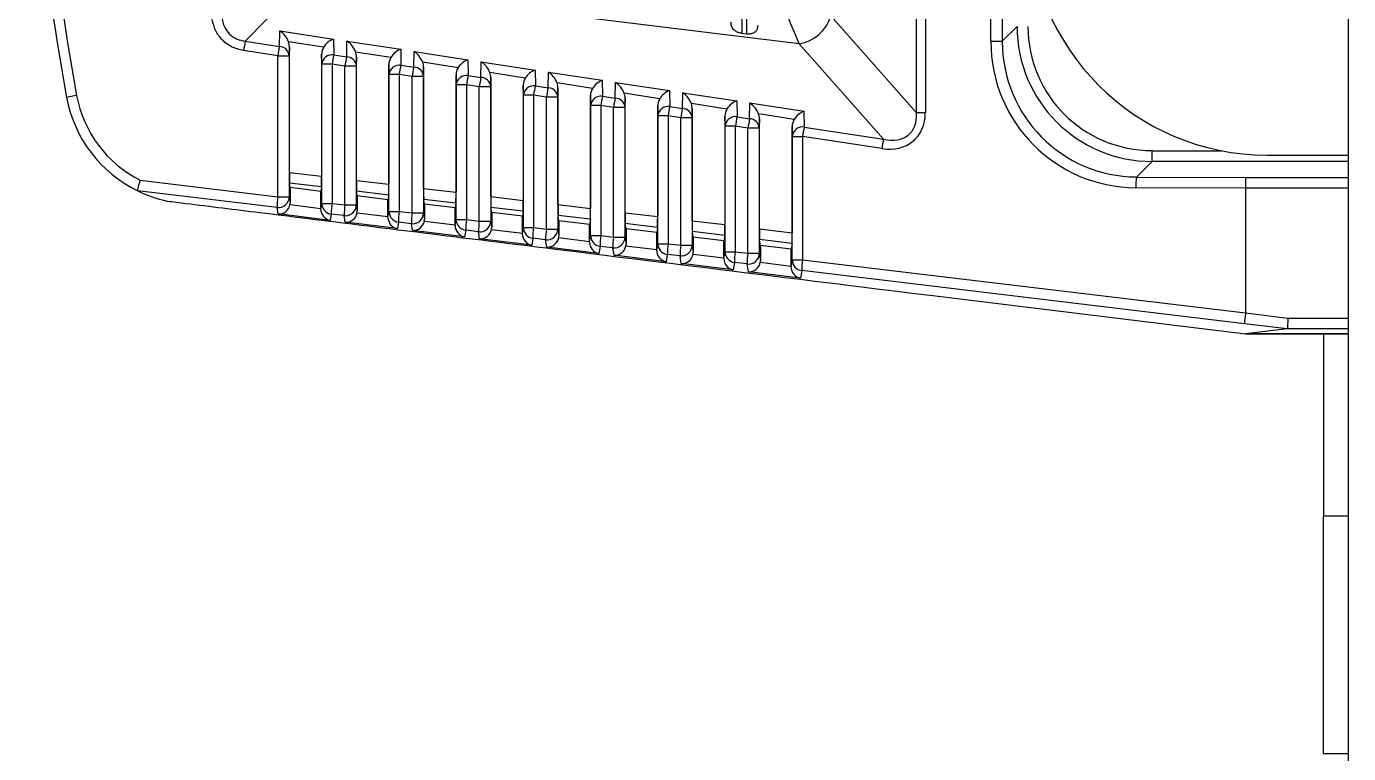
# Model space of a CAD drawing. Extents: x 8 to 113, y 0 to 87.
# Drawn here: x 43.921 to 45.141, y 35.807 to 36.477 of the extents above; entities that cross this region are included whole.
import ezdxf

# ---------------------------------------------------------------- set-up
doc = ezdxf.new("R2010")
doc.units = 0
doc.header["$MEASUREMENT"] = 0
doc.layers.add('OBJECT', color=7, linetype='CONTINUOUS')

msp = doc.modelspace()

# ---------------------------------------------------------------- linework, layer by layer
at = {"layer": 'OBJECT'}
for p, q in [((45.1411, 34.6187), (45.1411, 39.0187)), ((44.7423, 36.3977), (44.7423, 37.2396)), ((44.7505, 37.2396), (44.7505, 36.3977)), ((44.5811, 37.1663), (44.5811, 36.471)), ((44.5858, 36.4704), (44.5858, 37.1669)), ((44.811, 36.4637), (44.811, 37.1737)), ((44.8214, 37.1737), (44.8214, 36.4637)), ((44.1754, 36.5176), (44.1229, 36.4637)), ((44.6341, 36.4613), (44.1754, 36.5176)), ((44.6633, 36.4871), (44.7423, 36.3977)), ((44.1545, 36.4589), (44.1547, 36.4734)), ((44.1547, 36.4734), (44.2043, 36.4658)), ((44.5858, 36.4704), (44.5811, 36.471)), ((44.8214, 36.4637), (44.8352, 36.4774)), ((44.1229, 36.4637), (44.1545, 36.4589)), ((44.1952, 36.4583), (44.1628, 36.4633)), ((44.1636, 36.4587), (44.1635, 36.4503)), ((44.1636, 36.3428), (44.1636, 36.4587)), ((44.2043, 36.4658), (44.2045, 36.4512)), ((44.2165, 36.4494), (44.2167, 36.4639)), ((44.2167, 36.4639), (44.2664, 36.4563)), ((44.712, 36.3733), (44.6341, 36.4613)), ((44.811, 36.4637), (44.8214, 36.4637)), ((44.1529, 36.4503), (44.1213, 36.4551)), ((44.1529, 36.3202), (44.1529, 36.4503)), ((44.1529, 36.4503), (44.1635, 36.4503)), ((44.1635, 36.4503), (44.1635, 36.3202)), ((44.1935, 36.4426), (44.1934, 36.4517)), ((44.1934, 36.4517), (44.1934, 36.3392)), ((44.2045, 36.4512), (44.2165, 36.4494)), ((44.2572, 36.4488), (44.2247, 36.4538)), ((44.2256, 36.4492), (44.2254, 36.4408)), ((44.2256, 36.3354), (44.2256, 36.4492)), ((44.2664, 36.4563), (44.2666, 36.4417)), ((44.2785, 36.4398), (44.2787, 36.4544)), ((44.2787, 36.4544), (44.3284, 36.4467)), ((44.3284, 36.4467), (44.3286, 36.4321)), ((44.3404, 36.4303), (44.3407, 36.4449)), ((44.3407, 36.4449), (44.3904, 36.4372)), ((44.203, 36.4426), (44.1935, 36.4426)), ((44.1935, 36.3142), (44.1935, 36.4426)), ((44.2149, 36.4408), (44.203, 36.4426)), ((44.203, 36.4426), (44.203, 36.3142)), ((44.2254, 36.4408), (44.2149, 36.4408)), ((44.2149, 36.3128), (44.2149, 36.4408)), ((44.2254, 36.4408), (44.2254, 36.3128)), ((44.2555, 36.4331), (44.2554, 36.4422)), ((44.2554, 36.4422), (44.2554, 36.3318)), ((44.265, 36.4331), (44.2555, 36.4331)), ((44.2555, 36.3068), (44.2555, 36.4331)), ((44.2769, 36.4312), (44.265, 36.4331)), ((44.265, 36.4331), (44.265, 36.3068)), ((44.2666, 36.4417), (44.2785, 36.4398)), ((44.3193, 36.4393), (44.2867, 36.4443)), ((44.2875, 36.4397), (44.2874, 36.4312)), ((44.2875, 36.3279), (44.2875, 36.4397)), ((44.3175, 36.4236), (44.3174, 36.4327)), ((44.3174, 36.4327), (44.3174, 36.3244)), ((44.3813, 36.4298), (44.3487, 36.4348)), ((44.3904, 36.4372), (44.3906, 36.4226)), ((44.4024, 36.4208), (44.4026, 36.4353)), ((44.4026, 36.4353), (44.4524, 36.4277)), ((44.2874, 36.4312), (44.2769, 36.4312)), ((44.2769, 36.3054), (44.2769, 36.4312)), ((44.2874, 36.4312), (44.2874, 36.3054)), ((44.327, 36.4236), (44.3175, 36.4236)), ((44.3175, 36.2993), (44.3175, 36.4236)), ((44.3389, 36.4217), (44.327, 36.4236)), ((44.327, 36.4236), (44.327, 36.2993)), ((44.3286, 36.4321), (44.3404, 36.4303)), ((44.3494, 36.4217), (44.3389, 36.4217)), ((44.3389, 36.2979), (44.3389, 36.4217)), ((44.3495, 36.4302), (44.3494, 36.4217)), ((44.3494, 36.4217), (44.3494, 36.2979)), ((44.3495, 36.3205), (44.3495, 36.4302)), ((44.3796, 36.414), (44.3794, 36.4231)), ((44.3794, 36.4231), (44.3794, 36.3169)), ((44.3906, 36.4226), (44.4024, 36.4208)), ((44.4433, 36.4203), (44.4107, 36.4253)), ((44.4115, 36.4207), (44.4113, 36.4122)), ((44.4115, 36.3131), (44.4115, 36.4207)), ((44.4524, 36.4277), (44.4527, 36.4131)), ((44.4644, 36.4113), (44.4646, 36.4258)), ((44.4646, 36.4258), (44.5145, 36.4182)), ((44.389, 36.414), (44.3796, 36.414)), ((44.3796, 36.2919), (44.3796, 36.414)), ((44.4008, 36.4122), (44.389, 36.414)), ((44.389, 36.414), (44.389, 36.2919)), ((44.4113, 36.4122), (44.4008, 36.4122)), ((44.4008, 36.2905), (44.4008, 36.4122)), ((44.4113, 36.4122), (44.4113, 36.2905)), ((44.4416, 36.4045), (44.4415, 36.4136)), ((44.4415, 36.4136), (44.4415, 36.3095)), ((44.4527, 36.4131), (44.4644, 36.4113)), ((44.5053, 36.4107), (44.4726, 36.4158)), ((44.4734, 36.4112), (44.4733, 36.4027)), ((44.4734, 36.3056), (44.4734, 36.4112)), ((44.5145, 36.4182), (44.5147, 36.4036)), ((44.5263, 36.4018), (44.5266, 36.4163)), ((44.5266, 36.4163), (44.5765, 36.4087)), ((44.5765, 36.4087), (44.5767, 36.3941)), ((44.4511, 36.4045), (44.4416, 36.4045)), ((44.4416, 36.2845), (44.4416, 36.4045)), ((44.4628, 36.4027), (44.4511, 36.4045)), ((44.4511, 36.4045), (44.4511, 36.2845)), ((44.4733, 36.4027), (44.4628, 36.4027)), ((44.4628, 36.283), (44.4628, 36.4027)), ((44.4733, 36.4027), (44.4733, 36.283)), ((44.5036, 36.395), (44.5035, 36.4041)), ((44.5035, 36.4041), (44.5035, 36.302)), ((44.5147, 36.4036), (44.5263, 36.4018)), ((44.5674, 36.4012), (44.5346, 36.4062)), ((44.5354, 36.4017), (44.5353, 36.3932)), ((44.5354, 36.2982), (44.5354, 36.4017)), ((44.5883, 36.3923), (44.5885, 36.4068)), ((44.5885, 36.4068), (44.6385, 36.3991)), ((44.6294, 36.3917), (44.5966, 36.3967)), ((44.6385, 36.3991), (44.6387, 36.3845)), ((44.7505, 36.3977), (44.7423, 36.3977)), ((44.5131, 36.395), (44.5036, 36.395)), ((44.5036, 36.277), (44.5036, 36.395)), ((44.5248, 36.3932), (44.5131, 36.395)), ((44.5131, 36.395), (44.5131, 36.277)), ((44.5353, 36.3932), (44.5248, 36.3932)), ((44.5248, 36.2756), (44.5248, 36.3932)), ((44.5353, 36.3932), (44.5353, 36.2756)), ((44.5657, 36.3855), (44.5655, 36.3946)), ((44.5655, 36.3946), (44.5655, 36.2946)), ((44.5751, 36.3855), (44.5657, 36.3855)), ((44.5657, 36.2696), (44.5657, 36.3855)), ((44.5867, 36.3837), (44.5751, 36.3855)), ((44.5751, 36.3855), (44.5751, 36.2696)), ((44.5767, 36.3941), (44.5883, 36.3923)), ((44.5973, 36.3837), (44.5867, 36.3837)), ((44.5867, 36.2682), (44.5867, 36.3837)), ((44.5974, 36.3921), (44.5973, 36.3837)), ((44.5973, 36.3837), (44.5973, 36.2682)), ((44.5974, 36.2908), (44.5974, 36.3921)), ((44.6277, 36.3759), (44.6276, 36.3851)), ((44.6276, 36.3851), (44.6276, 36.2871)), ((44.6387, 36.3845), (44.712, 36.3733)), ((44.6277, 36.3759), (44.6372, 36.3759)), ((44.6277, 36.2621), (44.6277, 36.3759)), ((44.6372, 36.3759), (44.6372, 36.2621)), ((44.7104, 36.3647), (44.6372, 36.3759)), ((44.9597, 36.3529), (44.9597, 36.3628)), ((44.9597, 36.3628), (45.0234, 36.3628)), ((44.9597, 36.3529), (44.9454, 36.3385)), ((45.1411, 36.3529), (44.9597, 36.3529)), ((45.066, 36.3587), (45.1411, 36.3587)), ((44.026, 36.3355), (44.1529, 36.3202)), ((44.1636, 36.3428), (44.1934, 36.3392)), ((44.2256, 36.3354), (44.2554, 36.3318)), ((44.9454, 36.3385), (45.0462, 36.3381)), ((45.0462, 36.3381), (45.1411, 36.3381)), ((44.0236, 36.3258), (44.0236, 36.3257)), ((44.1522, 36.3103), (44.0236, 36.3258)), ((44.1643, 36.3287), (44.1637, 36.3328)), ((44.1933, 36.3293), (44.1637, 36.3328)), ((44.1643, 36.3287), (44.1643, 36.3148)), ((44.1926, 36.3252), (44.1643, 36.3287)), ((44.1933, 36.3293), (44.1926, 36.3252)), ((44.1926, 36.3096), (44.1926, 36.3252)), ((44.2263, 36.3211), (44.2256, 36.3254)), ((44.2553, 36.3218), (44.2256, 36.3254)), ((44.2875, 36.3279), (44.3174, 36.3244)), ((45.046, 36.3281), (44.9448, 36.3286)), ((45.046, 36.3281), (45.046, 36.2131)), ((45.046, 36.3281), (45.046, 36.3281)), ((45.1411, 36.3281), (45.046, 36.3281)), ((44.1532, 36.3044), (44.1522, 36.3103)), ((44.1529, 36.3202), (44.1635, 36.3202)), ((44.1635, 36.3202), (44.1643, 36.3148)), ((44.1642, 36.3131), (44.1926, 36.3096)), ((44.1926, 36.3089), (44.1935, 36.3142)), ((44.1935, 36.3142), (44.203, 36.3142)), ((44.203, 36.3142), (44.2149, 36.3128)), ((44.2149, 36.3128), (44.2254, 36.3128)), ((44.2254, 36.3128), (44.2263, 36.3072)), ((44.2263, 36.3211), (44.2263, 36.3072)), ((44.2546, 36.3176), (44.2263, 36.3211)), ((44.2553, 36.3218), (44.2546, 36.3176)), ((44.2546, 36.302), (44.2546, 36.3176)), ((44.2883, 36.3135), (44.2876, 36.3179)), ((44.3173, 36.3144), (44.2876, 36.3179)), ((44.2883, 36.3135), (44.2883, 36.2996)), ((44.3166, 36.31), (44.2883, 36.3135)), ((44.3173, 36.3144), (44.3166, 36.31)), ((44.3495, 36.3205), (44.3794, 36.3169)), ((44.3503, 36.3059), (44.3496, 36.3105)), ((44.3794, 36.3069), (44.3496, 36.3105)), ((44.4115, 36.3131), (44.4415, 36.3095)), ((44.2013, 36.2985), (44.1532, 36.3044)), ((44.2023, 36.3043), (44.2013, 36.2985)), ((44.2142, 36.3029), (44.2023, 36.3043)), ((44.2152, 36.2968), (44.2142, 36.3029)), ((44.2262, 36.3055), (44.2546, 36.302)), ((44.2546, 36.3013), (44.2555, 36.3068)), ((44.2555, 36.3068), (44.265, 36.3068)), ((44.265, 36.3068), (44.2769, 36.3054)), ((44.2769, 36.3054), (44.2874, 36.3054)), ((44.2874, 36.3054), (44.2883, 36.2996)), ((44.3166, 36.2944), (44.3166, 36.31)), ((44.3166, 36.2937), (44.3175, 36.2993)), ((44.3175, 36.2993), (44.327, 36.2993)), ((44.327, 36.2993), (44.3389, 36.2979)), ((44.3503, 36.3059), (44.3503, 36.292)), ((44.3786, 36.3024), (44.3503, 36.3059)), ((44.3794, 36.3069), (44.3786, 36.3024)), ((44.3786, 36.2868), (44.3786, 36.3024)), ((44.4123, 36.2982), (44.4116, 36.3031)), ((44.4414, 36.2995), (44.4116, 36.3031)), ((44.4123, 36.2982), (44.4123, 36.2844)), ((44.4406, 36.2948), (44.4123, 36.2982)), ((44.4414, 36.2995), (44.4406, 36.2948)), ((44.4734, 36.3056), (44.5035, 36.302)), ((44.5354, 36.2982), (44.5655, 36.2946)), ((44.2633, 36.2909), (44.2152, 36.2968)), ((44.2643, 36.2969), (44.2633, 36.2909)), ((44.2762, 36.2954), (44.2643, 36.2969)), ((44.2772, 36.2891), (44.2762, 36.2954)), ((44.3253, 36.2832), (44.2772, 36.2891)), ((44.2882, 36.2979), (44.3166, 36.2944)), ((44.3263, 36.2894), (44.3253, 36.2832)), ((44.3382, 36.288), (44.3263, 36.2894)), ((44.3392, 36.2815), (44.3382, 36.288)), ((44.3389, 36.2979), (44.3494, 36.2979)), ((44.3494, 36.2979), (44.3503, 36.292)), ((44.3502, 36.2902), (44.3786, 36.2868)), ((44.3786, 36.2861), (44.3796, 36.2919)), ((44.3796, 36.2919), (44.389, 36.2919)), ((44.389, 36.2919), (44.4008, 36.2905)), ((44.4008, 36.2905), (44.4113, 36.2905)), ((44.4113, 36.2905), (44.4123, 36.2844)), ((44.4406, 36.2791), (44.4406, 36.2948)), ((44.4743, 36.2906), (44.4735, 36.2956)), ((44.5034, 36.292), (44.4735, 36.2956)), ((44.4743, 36.2906), (44.4743, 36.2768)), ((44.5026, 36.2872), (44.4743, 36.2906)), ((44.5034, 36.292), (44.5026, 36.2872)), ((44.5026, 36.2715), (44.5026, 36.2872)), ((44.5363, 36.283), (44.5355, 36.2882)), ((44.5654, 36.2846), (44.5355, 36.2882)), ((44.5974, 36.2908), (44.6276, 36.2871)), ((44.3873, 36.2756), (44.3392, 36.2815)), ((44.3884, 36.282), (44.3873, 36.2756)), ((44.4001, 36.2806), (44.3884, 36.282)), ((44.4012, 36.2739), (44.4001, 36.2806)), ((44.4493, 36.268), (44.4012, 36.2739)), ((44.4122, 36.2826), (44.4406, 36.2791)), ((44.4406, 36.2784), (44.4416, 36.2845)), ((44.4416, 36.2845), (44.4511, 36.2845)), ((44.4504, 36.2745), (44.4493, 36.268)), ((44.4621, 36.2731), (44.4504, 36.2745)), ((44.4511, 36.2845), (44.4628, 36.283)), ((44.4628, 36.283), (44.4733, 36.283)), ((44.4733, 36.283), (44.4743, 36.2768)), ((44.4742, 36.275), (44.5026, 36.2715)), ((44.5026, 36.2708), (44.5036, 36.277)), ((44.5036, 36.277), (44.5131, 36.277)), ((44.5131, 36.277), (44.5248, 36.2756)), ((44.5248, 36.2756), (44.5353, 36.2756)), ((44.5353, 36.2756), (44.5363, 36.2691)), ((44.5363, 36.283), (44.5363, 36.2691)), ((44.5646, 36.2795), (44.5363, 36.283)), ((44.5654, 36.2846), (44.5646, 36.2795)), ((44.5646, 36.2639), (44.5646, 36.2795)), ((44.5983, 36.2754), (44.5975, 36.2808)), ((44.6275, 36.2772), (44.5975, 36.2808)), ((44.5983, 36.2754), (44.5983, 36.2615)), ((44.6266, 36.2719), (44.5983, 36.2754)), ((44.6275, 36.2772), (44.6266, 36.2719)), ((44.4632, 36.2663), (44.4621, 36.2731)), ((44.5113, 36.2604), (44.4632, 36.2663)), ((44.5124, 36.2671), (44.5113, 36.2604)), ((44.5241, 36.2657), (44.5124, 36.2671)), ((44.5252, 36.2587), (44.5241, 36.2657)), ((44.5362, 36.2674), (44.5646, 36.2639)), ((44.5646, 36.2632), (44.5657, 36.2696)), ((44.5657, 36.2696), (44.5751, 36.2696)), ((44.5751, 36.2696), (44.5867, 36.2682)), ((44.5867, 36.2682), (44.5973, 36.2682)), ((44.5973, 36.2682), (44.5983, 36.2615)), ((44.6266, 36.2563), (44.6266, 36.2719)), ((44.6266, 36.2556), (44.6277, 36.2621)), ((44.6277, 36.2621), (44.6372, 36.2621)), ((44.6372, 36.2621), (45.046, 36.2131)), ((44.5733, 36.2528), (44.5252, 36.2587)), ((44.5744, 36.2597), (44.5733, 36.2528)), ((44.586, 36.2583), (44.5744, 36.2597)), ((44.5872, 36.2511), (44.586, 36.2583)), ((44.6353, 36.2452), (44.5872, 36.2511)), ((44.5982, 36.2598), (44.6266, 36.2563)), ((44.6365, 36.2522), (44.6353, 36.2452)), ((45.045, 36.2032), (44.6365, 36.2522)), ((44.7573, 36.2291), (45.0459, 36.1937)), ((45.046, 36.2131), (45.0851, 36.2083)), ((45.0845, 36.1983), (45.045, 36.2032)), ((45.0851, 36.2083), (45.1411, 36.2083)), ((45.046, 36.1937), (45.0459, 36.1937)), ((45.1411, 36.1937), (45.046, 36.1937)), ((45.0845, 36.1983), (45.0463, 36.1937)), ((45.0463, 36.1937), (45.1411, 36.1937)), ((45.1411, 36.1983), (45.0845, 36.1983)), ((45.118, 36.1937), (45.118, 36.026)), ((45.118, 35.8067), (45.118, 36.026)), ((45.118, 36.026), (45.1411, 36.026)), ((45.118, 35.8067), (45.1411, 35.8067))]:
    msp.add_line(p, q, dxfattribs=at)
at = {"layer": 'OBJECT', "flags": 128}
for points in [[(44.6341, 36.4613), (44.6309, 36.4691), (44.6268, 36.479), (44.622, 36.4905), (44.6168, 36.5032), (44.6113, 36.5164)], [(45.0851, 36.2083), (45.085, 36.2064), (45.0849, 36.2046), (45.0848, 36.2029), (45.0847, 36.2014), (45.0846, 36.2002), (45.0846, 36.1992), (45.0845, 36.1986), (45.0845, 36.1983)]]:
    msp.add_lwpolyline(points, dxfattribs=at)
at = {"layer": 'OBJECT'}
for centre, radius, start, end in [((46.171, 36.8187), 2.25, 169.5863, 190.4137), ((46.1704, 36.8187), 2.24, 169.5863, 190.4137), ((45.066, 36.5787), 0.22, 180, 270), ((44.6275, 36.4981), 0.0374, 280.1848, 342.8154), ((44.2337, 36.4389), 0.1135, 167.3627, 171.7741), ((44.2653, 36.434), 0.1136, 167.3633, 171.7735), ((44.1542, 36.4496), 0.00928, 4.194, 88.0823), ((44.2031, 36.4417), 0.0096, 81.0487, 174.6845), ((44.3153, 36.4263), 0.1135, 167.3627, 171.7741), ((44.3272, 36.4245), 0.1135, 167.362, 171.7748), ((44.2162, 36.4401), 0.00928, 4.1901, 88.0862), ((44.2651, 36.4322), 0.0096, 81.0478, 174.6853), ((44.3773, 36.4168), 0.1135, 167.3592, 171.7738), ((44.3893, 36.415), 0.1136, 167.3618, 171.7712), ((44.2782, 36.4306), 0.00928, 4.194, 88.0823), ((44.3271, 36.4227), 0.0096, 81.0487, 174.6845), ((44.4394, 36.4073), 0.1135, 167.362, 171.7748), ((44.4509, 36.4055), 0.1132, 167.355, 171.778), ((44.3401, 36.4211), 0.00928, 4.1941, 88.0823), ((44.3891, 36.4131), 0.0096, 81.0471, 174.6861), ((44.5013, 36.3978), 0.1135, 167.3592, 171.7738), ((44.5132, 36.396), 0.1136, 167.3633, 171.7735), ((44.4021, 36.4115), 0.00928, 4.194, 88.0823), ((44.0093, 36.1728), 0.2446, 99.8788, 102.1), ((44.0761, 36.4337), 0.12, 190.4137, 244.0782), ((44.0755, 36.4337), 0.11, 190.4137, 243.2137), ((44.4512, 36.4036), 0.0096, 81.0468, 174.6863), ((44.5634, 36.3883), 0.1135, 167.362, 171.7748), ((44.5754, 36.3864), 0.1138, 167.3653, 171.7677), ((44.4641, 36.402), 0.00928, 4.1901, 88.0862), ((44.5132, 36.3941), 0.0096, 81.0471, 174.6861), ((44.6255, 36.3787), 0.1136, 167.3618, 171.7712), ((44.6371, 36.377), 0.1135, 167.3592, 171.7738), ((44.526, 36.3925), 0.00928, 4.1961, 88.0803), ((44.5752, 36.3846), 0.0096, 81.0458, 174.6873), ((44.6875, 36.3692), 0.1135, 167.362, 171.7748), ((44.6989, 36.3675), 0.1133, 167.3557, 171.7773), ((44.588, 36.383), 0.00928, 4.1921, 88.0824), ((44.6373, 36.3751), 0.0096, 81.0471, 174.6861), ((44.7496, 36.3597), 0.1136, 167.3618, 171.7712), ((44.823, 36.3484), 0.1138, 167.3659, 171.7671), ((45.0026, 36.3305), 0.0579, 172.0234, 181.9156), ((44.0761, 36.4337), 0.12, 244.0782, 257.8929), ((44.1535, 36.3202), 0.01, 263.0107, 359.9237), ((44.206, 36.3116), 0.0538, 170.7162, 181.3208), ((44.2035, 36.3142), 0.01, 180.0623, 263.0254), ((44.256, 36.3056), 0.0537, 170.715, 181.3215), ((44.2154, 36.3128), 0.01, 263.008, 359.923), ((44.2679, 36.3041), 0.0537, 170.7053, 181.3313), ((44.2655, 36.3068), 0.01, 180.0614, 263.0263), ((44.318, 36.2981), 0.0537, 170.7121, 181.3278), ((44.2774, 36.3054), 0.01, 263.0095, 359.9215), ((44.3299, 36.2967), 0.0537, 170.7112, 181.3287), ((44.3275, 36.2994), 0.01, 180.0657, 263.022), ((44.3801, 36.2907), 0.0537, 170.715, 181.3215), ((44.3919, 36.2893), 0.0537, 170.7125, 181.3279), ((44.3394, 36.2979), 0.01, 263.0136, 359.9208), ((44.3896, 36.2919), 0.01, 180.0614, 263.0263), ((44.442, 36.2832), 0.0537, 170.7121, 181.3278), ((44.4013, 36.2905), 0.01, 263.0107, 359.9237), ((44.4539, 36.2818), 0.0538, 170.7162, 181.3208), ((44.4516, 36.2845), 0.01, 180.0623, 263.022), ((44.5041, 36.2758), 0.0538, 170.7162, 181.3208), ((44.4633, 36.2831), 0.01, 263.008, 359.923), ((44.5158, 36.2744), 0.0537, 170.7112, 181.3287), ((44.5136, 36.277), 0.01, 180.0614, 263.0263), ((44.5661, 36.2683), 0.0537, 170.7112, 181.3287), ((44.5253, 36.2756), 0.01, 263.0095, 359.9215), ((44.5778, 36.2669), 0.0537, 170.7112, 181.3287), ((44.5757, 36.2696), 0.01, 180.0623, 263.022), ((44.6282, 36.2609), 0.0538, 170.7162, 181.3208), ((44.5873, 36.2682), 0.01, 263.0107, 359.9237), ((44.6398, 36.2595), 0.0538, 170.7162, 181.3208), ((44.6377, 36.2621), 0.01, 180.0614, 263.0263), ((44.6902, 36.2535), 0.0537, 170.7112, 181.3287)]:
    msp.add_arc(centre, radius, start, end, dxfattribs=at)
for centre, major_axis, ratio, start_param, end_param in [((44.1537, 36.4648), (-0.00828, 0.00979), 0.557988, 4.134811, 5.189222), ((44.9606, 36.4783), (0.089, 0.089), 0.993631, 2.359993, 3.923193), ((44.9606, 36.4783), (-0.0819, -0.0819), 0.992433, 5.501585, 7.064785), ((44.1536, 36.459), (-0.0009, 0.0115), 0.862782, 4.62558, 5.031841), ((44.2034, 36.4514), (-0.0012, 0.0115), 0.861198, 0.832372, 1.450105), ((44.2033, 36.4572), (0.00883, 0.00769), 0.591833, 0.988251, 2.042663), ((44.2157, 36.4553), (-0.00828, 0.00979), 0.557988, 4.134811, 5.189222), ((44.9458, 36.4641), (0.0387, 0.1299), 0.994537, 1.861849, 3.425049), ((44.9464, 36.4641), (0.0407, 0.1188), 0.993756, 1.902233, 3.465433), ((44.2156, 36.4495), (-0.0009, 0.0115), 0.862782, 4.62558, 5.031841), ((44.2654, 36.4418), (-0.0012, 0.0115), 0.861198, 0.832372, 1.450105), ((44.2653, 36.4477), (0.00883, 0.00769), 0.591833, 0.988251, 2.042663), ((44.2776, 36.4458), (-0.00828, 0.00979), 0.557988, 4.134811, 5.189222), ((44.3273, 36.4381), (0.00883, 0.00769), 0.591833, 0.988251, 2.042663), ((44.3396, 36.4363), (-0.00828, 0.00979), 0.557988, 4.134811, 5.189222), ((44.2775, 36.44), (-0.0009, 0.0115), 0.862782, 4.62558, 5.031841), ((44.3274, 36.4323), (-0.0012, 0.0115), 0.861198, 0.832372, 1.450105), ((44.3395, 36.4305), (-0.0009, 0.0115), 0.862782, 4.62558, 5.031841), ((44.3894, 36.4286), (0.00883, 0.00769), 0.591833, 0.988251, 2.042663), ((44.4016, 36.4268), (-0.00828, 0.00979), 0.557988, 4.134811, 5.189222), ((44.3894, 36.4228), (-0.0012, 0.0115), 0.861198, 0.832372, 1.450105), ((44.4015, 36.4209), (-0.0009, 0.0115), 0.862782, 4.62558, 5.031841), ((44.4515, 36.4133), (-0.0012, 0.0115), 0.861198, 0.832372, 1.450105), ((44.4514, 36.4191), (0.00883, 0.00769), 0.591833, 0.988251, 2.042663), ((44.4635, 36.4172), (-0.00828, 0.00979), 0.557988, 4.134811, 5.189222), ((44.4635, 36.4114), (-0.0009, 0.0115), 0.862782, 4.62558, 5.031841), ((44.5135, 36.4037), (-0.0012, 0.0115), 0.861198, 0.832372, 1.450105), ((44.5134, 36.4096), (0.00883, 0.00769), 0.591833, 0.988251, 2.042663), ((44.5255, 36.4077), (-0.00828, 0.00979), 0.557988, 4.134811, 5.189222), ((44.5754, 36.4001), (0.00883, 0.00769), 0.591833, 0.988251, 2.042663), ((44.5254, 36.4019), (-0.0009, 0.0115), 0.862782, 4.62558, 5.031841), ((44.5755, 36.3942), (-0.0012, 0.0115), 0.861198, 0.832372, 1.450105), ((44.5875, 36.3982), (-0.00828, 0.00979), 0.557988, 4.134811, 5.189222), ((44.5874, 36.3924), (-0.0009, 0.0115), 0.862782, 4.62558, 5.031841), ((44.6375, 36.3905), (0.00883, 0.00769), 0.591833, 0.988251, 2.042663), ((44.7028, 36.4124), (-0.0379, 0.0395), 0.729911, 2.380192, 3.791718), ((44.7034, 36.4124), (-0.0324, 0.0343), 0.634863, 2.385346, 3.796872), ((44.6376, 36.3847), (-0.0012, 0.0115), 0.861198, 0.832372, 1.450105), ((44.1637, 36.3429), (0, 0.0101), 0.008673, 1.576038, 3.088121), ((44.1933, 36.3393), (0, 0.0101), 0.00868, 3.192982, 4.705065), ((44.2256, 36.3354), (0, 0.0101), 0.008673, 1.576038, 3.088121), ((45.0462, 36.3281), (0.00002, 0.01), 0.026383, 0.087327, 1.570857), ((44.2553, 36.3319), (0, 0.0101), 0.00868, 3.192982, 4.705065), ((44.2876, 36.328), (0, 0.0101), 0.008673, 1.576038, 3.088121), ((44.3173, 36.3244), (0, 0.0101), 0.00868, 3.192982, 4.705065), ((44.1544, 36.3143), (0.00707, 0.00734), 0.946913, 3.811986, 5.330422), ((44.1543, 36.3148), (0.0016, -0.00989), 0.998514, 1.236067, 1.409966), ((44.3496, 36.3206), (0, 0.0101), 0.008673, 1.576038, 3.088121), ((44.3794, 36.317), (0, 0.0101), 0.00868, 3.192982, 4.705065), ((44.4116, 36.3131), (0, 0.0101), 0.008673, 1.576038, 3.088121), ((44.1925, 36.3096), (0, 0.0101), 0.008662, 4.641225, 4.711325), ((44.2025, 36.3084), (-0.00613, 0.00821), 0.948914, 0.904125, 2.352461), ((44.2164, 36.3067), (0.00707, 0.00734), 0.946913, 3.811986, 5.330422), ((44.2163, 36.3072), (0.0016, -0.00989), 0.998514, 1.236067, 1.409966), ((44.2545, 36.302), (0, 0.0101), 0.008662, 4.641225, 4.711325), ((44.2645, 36.3008), (-0.00613, 0.00821), 0.948914, 0.904125, 2.352461), ((44.2783, 36.2996), (0.0016, -0.00989), 0.998514, 1.236067, 1.409966), ((44.4414, 36.3095), (0, 0.0101), 0.00868, 3.192982, 4.705065), ((44.4735, 36.3057), (0, 0.0101), 0.008673, 1.576038, 3.088121), ((44.5034, 36.3021), (0, 0.0101), 0.00868, 3.192982, 4.705065), ((44.5355, 36.2983), (0, 0.0101), 0.008673, 1.576038, 3.088121), ((44.2784, 36.2991), (0.00707, 0.00734), 0.946913, 3.811986, 5.330422), ((44.3165, 36.2944), (0, 0.0101), 0.008662, 4.641225, 4.711325), ((44.3265, 36.2932), (-0.00613, 0.00821), 0.948914, 0.904125, 2.352461), ((44.3404, 36.2914), (0.00707, 0.00734), 0.946913, 3.811986, 5.330422), ((44.3403, 36.292), (0.0016, -0.00989), 0.998514, 1.236067, 1.409966), ((44.3785, 36.2868), (0, 0.0101), 0.008662, 4.641225, 4.711325), ((44.3885, 36.2855), (-0.00613, 0.00821), 0.948914, 0.904125, 2.352461), ((44.5654, 36.2947), (0, 0.0101), 0.00868, 3.192982, 4.705065), ((44.5975, 36.2908), (0, 0.0101), 0.008673, 1.576038, 3.088121), ((44.6275, 36.2872), (0, 0.0101), 0.00868, 3.192982, 4.705065), ((44.4024, 36.2838), (0.00707, 0.00734), 0.946913, 3.811986, 5.330422), ((44.4023, 36.2844), (0.0016, -0.00989), 0.998514, 1.236067, 1.409966), ((44.4405, 36.2792), (0, 0.0101), 0.008662, 4.641225, 4.711325), ((44.4505, 36.2779), (-0.00613, 0.00821), 0.948914, 0.904125, 2.352461), ((44.4644, 36.2762), (0.00707, 0.00734), 0.946913, 3.811986, 5.330422), ((44.4643, 36.2768), (0.0016, -0.00989), 0.998514, 1.236067, 1.409966), ((44.5025, 36.2715), (0, 0.0101), 0.008662, 4.641225, 4.711325), ((44.5125, 36.2703), (-0.00613, 0.00821), 0.948914, 0.904125, 2.352461), ((44.5264, 36.2686), (0.00707, 0.00734), 0.946913, 3.811986, 5.330422), ((44.5263, 36.2691), (0.0016, -0.00989), 0.998514, 1.236067, 1.409966), ((44.5645, 36.2639), (0, 0.0101), 0.008662, 4.641225, 4.711325), ((44.5745, 36.2627), (-0.00613, 0.00821), 0.948914, 0.904125, 2.352461), ((44.5883, 36.2615), (0.0016, -0.00989), 0.998514, 1.236067, 1.409966), ((44.5884, 36.261), (0.00707, 0.00734), 0.946913, 3.811986, 5.330422), ((44.6265, 36.2563), (0, 0.0101), 0.008662, 4.641225, 4.711325), ((44.6365, 36.2551), (-0.00613, 0.00821), 0.948914, 0.904125, 2.352461), ((45.0462, 36.2131), (0.00121, 0.00993), 0.026195, 1.577115, 3.089197), ((44.8566, 36.2364), (0.1894, -0.0233), 0.052407, 0.000098, 0.006453), ((44.068, 36.3137), (0.9787, -0.1198), 0.00637, 6.244304, 6.257393), ((45.003, 36.2083), (0.0816, -0.01), 0.00637, 6.257393, 6.283573)]:
    msp.add_ellipse(centre, major_axis=major_axis, ratio=ratio, start_param=start_param, end_param=end_param, dxfattribs=at)
for points, knots in [([(44.1213, 36.4551), (44.1175, 36.4561), (44.1099, 36.4579), (44.1006, 36.4653), (44.0945, 36.4746), (44.0929, 36.4816), (44.0921, 36.4848)], [0, 0, 0, 0, 0.2618794, 0.5244054, 0.7764165, 1, 1, 1, 1]), ([(44.1012, 36.4862), (44.1018, 36.4829), (44.103, 36.477), (44.1082, 36.47), (44.1148, 36.4653), (44.1202, 36.4643), (44.1229, 36.4637)], [0, 0, 0, 0, 0.2953363, 0.5247161, 0.7544597, 1, 1, 1, 1]), ([(44.5811, 36.471), (44.5801, 36.4712), (44.5781, 36.4716), (44.5754, 36.4729), (44.573, 36.475), (44.5714, 36.4778), (44.5712, 36.4802), (44.5711, 36.4813)], [0, 0, 0, 0, 0.161017, 0.321397, 0.497913, 0.763003, 1, 1, 1, 1]), ([(44.5958, 36.4782), (44.5957, 36.477), (44.5955, 36.4748), (44.5939, 36.4724), (44.5916, 36.471), (44.5888, 36.4703), (44.5868, 36.4704), (44.5858, 36.4704)], [0, 0, 0, 0, 0.2783077, 0.4907961, 0.6659764, 0.8421272, 1, 1, 1, 1]), ([(44.0236, 36.3258), (44.0236, 36.3259), (44.0235, 36.3263), (44.0239, 36.3281), (44.0246, 36.3306), (44.0253, 36.3332), (44.0258, 36.3348), (44.0259, 36.3354), (44.026, 36.3355)], [0, 0, 0, 0, 0.219285, 0.43851, 0.65924, 0.882982, 0.985818, 1, 1, 1, 1]), ([(44.0509, 36.3163), (44.0566, 36.3156), (44.085, 36.3121), (44.2044, 36.2973), (44.4342, 36.2689), (44.6412, 36.2434), (44.7573, 36.2291)], [0, 0, 0, 0, 0.024148, 0.120739, 0.507103, 1, 1, 1, 1])]:
    msp.add_open_spline(points, degree=3, knots=knots, dxfattribs=at)

doc.saveas('drawing.dxf')
